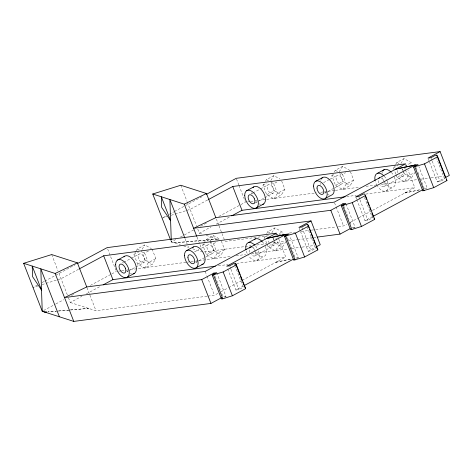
<?xml version="1.0" encoding="UTF-8"?>
<svg xmlns="http://www.w3.org/2000/svg" width="473" height="473" viewBox="0 0 473 473"><rect width="100%" height="100%" fill="white"/><g stroke="black" fill="none" stroke-linecap="round" stroke-linejoin="round"><path stroke-width="0.35" stroke-dasharray="2.37 1.77" d="M152.099 249.04L155.824 258.66L152.33 264.171L144.844 268.191L137.613 264.082L133.883 254.462L135.828 251.405M136.218 250.791L137.383 248.952L144.868 244.931L151.496 248.697M142.142 249.218L144.868 244.931M144.844 268.191L148.345 262.675L155.824 258.66M221.364 241.118L224.557 249.366L221.057 254.876L213.695 258.832L206.465 254.722L202.734 245.103L203.508 243.879M203.898 243.27L206.234 239.592L213.601 235.637L220.229 239.403M210.101 241.147L213.601 235.637M213.695 258.832L217.19 253.321L224.557 249.366M281.713 181.1L284.912 189.348L281.411 194.858L273.926 198.879L266.701 194.77L262.97 185.156L264.91 182.093M265.3 181.478L266.465 179.639L273.95 175.619L279.975 179.042M270.84 180.52L273.95 175.619M273.926 198.879L277.426 193.368L284.912 189.348M266.737 243.406L264.336 237.227L265.111 235.997M266.666 233.55L267.836 231.711L274.961 227.885L282.192 231.989L282.724 233.366M271.851 232.787L274.961 227.885M267.003 244.098L268.067 246.841L275.298 250.95L278.792 245.44L285.272 241.957M275.298 250.95L282.422 247.119L285.532 242.223M350.446 171.805L353.644 180.053L350.144 185.564L342.777 189.519L335.546 185.41L331.821 175.79L332.596 174.567M334.151 172.119L335.322 170.28L342.683 166.325L349.914 170.434M342.683 166.325L339.182 171.835L342.913 181.455L350.144 185.564M342.777 189.519L346.277 184.009L353.644 180.053M395.818 174.094L393.424 167.915L395.363 164.852M395.753 164.237L396.918 162.399L404.048 158.573L411.279 162.677L411.812 164.054M400.938 163.475L404.048 158.573M396.084 174.785L397.154 177.529L404.38 181.638L407.88 176.127L414.36 172.645M404.38 181.638L411.51 177.807L414.62 172.911M37.556 284.994L33.004 287.436L37.911 285.905M42.109 282.547L44.06 281.5M44.71 281.151L55.116 275.564M55.767 275.215L75.278 264.738M163.392 217.426L165.993 216.031M169.245 214.287L173.798 211.839M174.448 211.49L203.059 196.124M78.483 269.326L61.047 278.686L42.121 284.592M207.57 200.014L190.134 209.373L171.202 215.28M133.883 254.462L138.873 251.784M262.97 185.156L266.713 183.146M123.814 262.279L130.785 258.536M131.417 258.193L139.021 254.107M250.997 193.983L252.263 193.303M252.895 192.966L259.866 189.224M260.505 188.881L268.108 184.795M142.805 252.032L144.614 253.061L148.977 250.714M271.289 182.377L273.696 183.749L278.065 181.401M43.546 310.56L55.252 304.275M55.903 303.926L63.707 299.734M71.512 295.542L74.764 293.798M90.367 285.414L111.179 274.239M111.829 273.891L116.382 271.449M170.8 240.586L171.332 241.945L175.885 239.504M180.432 237.056L183.684 235.312M184.334 234.963L194.74 229.375M200.593 226.23L207.097 222.742M218.804 216.451L240.266 204.927M240.917 204.578L245.469 202.137L239.131 185.8M137.613 264.082L145.099 260.061L152.33 264.171M266.701 194.77L274.186 190.755L281.411 194.858M126.805 271.839L128.077 271.159M128.709 270.816L143.916 262.651M254.628 203.207L257.158 201.847M257.797 201.504L264.129 198.104M264.768 197.761L273.004 193.339M68.437 297.742L70.288 302.507L81.912 296.264M86.429 293.839L100.637 286.206M197.785 229.109L199.37 233.195L210.993 226.951M216.161 224.178L230.369 216.551M202.734 245.103L205.802 243.459M331.821 175.79L335.499 173.816M194.509 251.932L198.944 249.549M201.48 248.189L207.818 244.789M323.597 182.619L329.297 179.557M329.935 179.22L336.9 175.477M209.846 241.65L213.465 243.701L217.148 241.727M340.743 173.36L342.547 174.389L345.615 172.74M206.465 254.722L213.831 250.767L221.057 254.876M335.546 185.41L342.913 181.455M195.716 262.444L198.246 261.084M198.879 260.741L205.217 257.336M205.85 256.999L212.82 253.256M324.797 193.132L327.334 191.772M327.966 191.429L334.305 188.023M334.937 187.686L341.908 183.944M264.336 237.227L267.576 235.483M393.424 167.915L397.959 165.479M275.712 235.471L282.192 231.989M404.799 166.159L411.279 162.677M268.067 246.841L275.197 243.016L282.422 247.119M397.154 177.529L404.279 173.703L411.51 177.807M255.154 255.698L274.163 245.487M384.242 186.386L403.25 176.175A4.925 2.808 61.8 0 0 403.439 171.338M256.762 260.446L263.893 256.614M385.85 191.133L392.974 187.302M207.854 296.116L214.435 295.253L218.301 293.177M220.879 291.788L227.974 287.98M228.619 287.637L241.514 280.714M242.158 280.365L285.722 256.975L277.539 235.873M338.402 226.608L343.522 225.94L346.744 224.208M349.967 222.476L358.351 217.976M358.995 217.633L371.884 210.71M372.529 210.361L414.803 187.663L407.945 169.967M227.726 268.93L235.909 290.026L243.01 286.212M300.491 231.498L308.148 251.24L315.16 247.468M356.813 199.618L364.996 220.714L372.097 216.9M429.579 162.186L437.229 181.928L444.886 177.813M224.699 297.227L225.988 296.536L217.012 273.394M235.909 290.026L238.824 289.647L243.335 287.217L235.418 266.802M296.938 258.435L298.226 257.744L289.778 235.968M308.148 251.24L311.057 250.856L315.574 248.431L307.391 227.336M353.142 228.264L355.075 227.223L346.1 204.082M364.996 220.714L367.905 220.335L372.422 217.911L373.741 217.734M437.229 181.928L440.144 181.543L444.661 179.119L436.739 158.703M162.091 218.124L166.999 216.593M404.764 193.055L419.492 189.874M275.676 262.367L291.806 258.885M405.119 192.866L420.113 189.714M276.031 262.172L291.74 258.879M247.657 201.847L249.85 201.563M250.584 201.463L265.927 199.452M266.66 199.358L316.354 192.848M320.735 192.275L327.31 191.411M328.043 191.317L334.618 190.453M335.351 190.359L360.195 187.101M366.043 186.332L376.272 184.996M381.392 184.322L417.198 179.634M420.852 179.155L430.353 177.907M431.08 177.813L443.503 176.181M346.703 196.585L356.228 195.337M365.747 194.09L414.803 187.663M424.399 188.816L427.314 188.431L418.865 166.656M225.065 241.461L269.669 235.619M274.783 234.945L282.097 233.987M289.411 233.029L295.258 232.267M301.112 231.498L308.42 230.54M311.346 230.156L315 229.677M315.733 229.582L335.475 226.993M352.16 227.602L355.075 227.223M204.306 251.902L244.446 246.64M245.174 246.545L251.015 245.777M256.851 245.014L266.34 243.766M272.903 242.909L285.314 241.283M288.228 240.899L296.985 239.752M297.718 239.657L315.964 237.263M118.575 271.159L120.769 270.875M121.496 270.775L125.883 270.201M126.61 270.107L129.537 269.722M130.264 269.628L186.533 262.255M187.267 262.16L190.187 261.776M190.921 261.681L195.302 261.102M196.035 261.007L198.228 260.724M198.956 260.629L231.114 256.413M236.228 255.739L245.729 254.498M251.571 253.729L288.11 248.94M291.764 248.461L301.266 247.219M301.993 247.125L315.148 245.398M218.355 265.802L227.874 264.555M236.66 263.402L285.722 256.975M298.226 257.744L295.312 258.128L289.772 243.837M70.288 302.507L95.978 310.773L207.121 296.21M223.806 296.819L225.988 296.536M171.279 240.485L171.332 241.945L174.111 242.844L217.669 239.084M57.369 311.086L47.933 311.902L55.932 311.222M58.09 311.027L69.708 310.022M70.436 309.963L88.581 308.396M174.111 242.844L217.746 239.107M58.841 310.974L69.75 310.04M70.477 309.975L88.658 308.42M199.37 233.195L202.083 234.064M206.145 235.377L219.076 239.533M171.332 241.945L180.272 244.825M183.69 245.925L188.479 247.468L187.42 244.724M192.588 248.786L202.166 251.873M396.918 162.399L399.33 163.77M335.322 170.28L337.728 171.652M266.465 179.639L268.877 181.011M267.836 231.711L270.243 233.083M206.234 239.592L209.243 241.307M137.383 248.952L139.186 249.981M431.169 158.402L431.961 160.448M432.227 161.127L440.144 181.543M428.254 158.786L429.313 161.506M416.216 167.72L417.009 169.76M418.067 172.479L419.385 175.885M420.438 178.605L424.133 188.136M405.568 163.841L406.36 165.881M404.415 167.194L405.213 169.257M405.479 169.943L407.88 176.127M402.417 168.896L403.481 171.64M403.747 172.332L404.279 173.703M364.506 197.489L372.422 217.911M358.93 197.194L359.722 199.234M359.988 199.913L367.905 220.335M355.755 196.892L356.547 198.938M342.547 174.389L346.277 184.009M343.977 206.506L348.997 219.437M350.05 222.162L351.368 225.562M334.547 202.799L335.865 206.204M336.132 206.884L343.522 225.94M302.081 227.714L311.057 250.856M299.173 228.098L300.225 230.818M273.696 183.749L277.426 193.368M270.988 182.507L274.186 190.755M287.395 237.712L288.713 241.112M276.48 233.154L277.273 235.193M275.865 237.878L278.792 245.44M273.329 238.209L274.393 240.952M274.659 241.644L275.197 243.016M236.494 178.995L238.871 185.12M234.36 264.082L235.152 266.122M216.35 219.005L218.727 225.13M218.993 225.81L224.533 240.101M229.848 266.506L230.641 268.546M230.901 269.226L238.824 289.647M213.465 243.701L217.19 253.321M210.367 241.839L213.831 250.767M180.775 185.25L187.012 201.332M187.273 202.006L196.466 225.71M215.156 276.498L218.325 284.663M219.383 287.389L220.702 290.789M221.76 293.514L223.079 296.914M197.04 237.121L201.267 248.006M205.199 271.431L206.778 275.517M207.044 276.197L214.435 295.253M185.026 238.563L187.154 244.044M144.614 253.061L148.345 262.675M141.368 250.448L145.099 260.061M107.673 248.987L115.855 270.089M87.002 287.637L89.645 294.443M89.905 295.122L95.978 310.773M51.693 254.563L57.931 270.645M58.965 273.323L67.385 295.022M131.47 273.713A9.874 5.635 61.8 0 1 130.306 273.299M127.947 271.709A9.874 5.635 61.8 0 1 126.687 270.432M123.039 263.154A9.874 5.635 61.8 0 1 122.85 261.995M258.424 250.844A9.874 5.635 61.8 0 1 257.105 260.304A9.874 5.635 61.8 0 1 248.461 255.651M247.19 253.41A9.874 5.635 61.8 0 1 246.285 251.045M255.503 245.919A9.874 5.635 61.8 0 1 257.324 248.52M255.751 252.044A4.925 2.808 61.8 0 1 254.846 255.899A4.925 2.808 61.8 0 1 251.11 254.373M249.768 252.221A4.925 2.808 61.8 0 1 249.206 248.845M252.269 247.314A4.925 2.808 61.8 0 1 254.746 249.72M265.312 246.421A9.874 5.635 61.8 0 1 264.395 256.39A9.874 5.635 61.8 0 1 255.591 251.825M255.249 251.287A9.874 5.635 61.8 0 1 253.416 247.213M262.225 241.638A9.874 5.635 61.8 0 1 264.454 244.695M274.76 241.833A4.925 2.808 61.8 0 1 273.855 245.694A4.925 2.808 61.8 0 1 270.118 244.163M269.374 243.152A4.925 2.808 61.8 0 1 268.179 239.675M273.01 238.498A4.925 2.808 61.8 0 1 273.755 239.509M196.679 262.403A9.85 5.623 61.8 0 1 195.834 261.575M387.269 180.94A9.874 5.635 61.8 0 1 386.352 190.903A9.874 5.635 61.8 0 1 377.549 186.338M377.206 185.8A9.874 5.635 61.8 0 1 375.373 181.733M384.182 176.151A9.874 5.635 61.8 0 1 387.003 180.355M260.558 204.401A9.874 5.635 61.8 0 1 258.802 203.68M257.034 202.397A9.874 5.635 61.8 0 1 256.183 201.575M252.127 193.841A9.874 5.635 61.8 0 1 251.932 192.682M394.393 177.109A9.874 5.635 61.8 0 1 393.483 187.077A9.874 5.635 61.8 0 1 384.679 182.513M384.33 181.975A9.874 5.635 61.8 0 1 382.503 177.901M382.001 173.425A9.874 5.635 61.8 0 1 382.249 172.178M391.313 172.326A9.874 5.635 61.8 0 1 393.536 175.382M384.839 182.732A4.925 2.808 61.8 0 1 383.934 186.587A4.925 2.808 61.8 0 1 380.197 185.061M378.849 182.909A4.925 2.808 61.8 0 1 378.294 179.533M381.35 178.002A4.925 2.808 61.8 0 1 383.834 180.408M403.25 176.175A4.925 2.808 61.8 0 1 399.206 174.85M397.858 172.698A4.925 2.808 61.8 0 1 397.261 170.363M402.097 169.186A4.925 2.808 61.8 0 1 402.842 170.197M329.285 195.089A9.85 5.623 61.8 0 1 327.529 194.368M325.767 193.09A9.85 5.623 61.8 0 1 324.508 191.813M320.871 184.547A9.85 5.623 61.8 0 1 320.682 183.394M320.806 180.296A9.85 5.623 61.8 0 1 321.191 179.178M138.069 256.449A4.925 2.808 61.8 0 0 143.224 262.905A4.925 2.808 61.8 0 0 143.112 255.787A4.925 2.808 61.8 0 0 138.069 256.449M206.92 247.184A4.925 2.808 61.8 0 0 212.141 253.534A4.925 2.808 61.8 0 0 211.898 246.344A4.925 2.808 61.8 0 0 206.92 247.184M267.156 187.137A4.925 2.808 61.8 0 0 272.306 193.593A4.925 2.808 61.8 0 0 272.2 186.474A4.925 2.808 61.8 0 0 267.156 187.137M336.007 177.872A4.925 2.808 61.8 0 0 341.228 184.222A4.925 2.808 61.8 0 0 340.98 177.032A4.925 2.808 61.8 0 0 336.007 177.872"/><path stroke-width="0.71" d="M77.229 263.692L107.146 247.627L311.027 220.909L320.262 244.73L316.437 246.782M206.311 194.379L236.228 178.315L440.109 151.596L449.35 175.418L445.525 177.47M79.127 268.977L103.67 255.798L276.48 233.154L205.199 271.431L86.736 286.957L64.523 297.582L201.723 279.602L213.837 273.098L216.752 272.714L212.235 275.138L221.476 298.96L222.795 298.788L232.385 295.779L245.629 288.672L236.388 264.85L235.418 263.23L234.1 263.402L229.582 265.826L226.668 266.204L286.076 234.306L288.985 233.922L284.474 236.352L293.709 260.168L304.624 256.987L317.862 249.88L308.627 226.059L307.651 224.439L306.333 224.61L301.821 227.034L298.906 227.418L311.027 220.909M208.215 199.665L232.751 186.486L405.568 163.841L334.281 202.119L215.824 217.645L193.611 228.276L330.804 210.29L342.925 203.786L345.834 203.402L341.323 205.826L350.558 229.647L351.877 229.476L361.473 226.466L374.711 219.36L365.475 195.538L364.5 193.918L363.181 194.09L358.67 196.514L355.755 196.892L415.164 164.994L418.073 164.616L413.562 167.04L422.797 190.856L433.711 187.675L446.95 180.568L437.714 156.746L436.739 155.126L435.42 155.298L430.903 157.722L427.994 158.106L440.109 151.596M117.552 260.032L124.683 256.2M246.64 190.72L253.765 186.888M103.22 284.823L112.905 279.62L215.422 266.187M231.658 215.854L241.993 210.308L345.243 196.78M127.367 277.148L134.498 273.317M256.455 207.836L263.579 204.005M186.415 250.69L193.422 246.924M315.497 181.378L322.509 177.612M196.206 267.771L203.213 264.005M325.294 198.459L332.3 194.693A9.85 5.623 61.8 0 0 331.443 181.987A9.85 5.623 61.8 0 0 321.457 178.699M248.349 242.637L255.479 238.806M377.436 173.325L384.561 169.494M212.235 275.138L223.15 271.957L236.388 264.85M284.474 236.352L295.389 233.171L308.627 226.059M341.323 205.826L352.237 202.645L365.475 195.538M413.562 167.04L424.47 163.859L437.714 156.746M244.305 285.521L293.378 259.169M372.742 216.551L422.46 189.856M86.736 286.957L77.383 262.834L51.693 254.563L23.65 263.319L42.245 311.258L73.764 321.404L210.958 303.418L221.802 297.6M317.418 237.074L340.046 234.105L350.251 228.63M170.54 239.906L152.738 194.007L184.257 204.153L206.47 193.522L215.824 217.645M23.65 263.319L55.17 273.465L77.383 262.834M152.738 194.007L180.775 185.25L206.47 193.522M395.523 169.233L415.164 164.994L415.69 166.354M266.441 238.546L286.076 234.306L266.796 238.357M395.877 169.044L415.164 164.994M45.03 312.156L46.478 312.026L45.03 312.156L42.245 311.258L40.802 268.835L59.397 316.78M446.299 179.486L446.95 180.568M374.066 218.278L374.711 219.36M317.217 248.798L317.862 249.88M245.629 288.672L242.809 282.286M436.739 155.126L445.188 176.902M424.47 163.859L433.711 187.675M414.874 166.863L424.115 190.684M365.292 195.958L366.61 199.358M367.669 202.083L368.987 205.483M369.78 207.529L370.838 210.249M371.89 212.974L373.215 216.374M352.237 202.645L361.473 226.466M342.925 203.786L343.451 205.146M342.641 205.654L351.877 229.476M330.804 210.29L340.046 234.105M307.651 224.439L308.975 227.838M309.502 229.204L310.82 232.604M311.346 233.964L313.197 238.729M313.723 240.089L315.574 244.854M316.1 246.214L316.892 248.26M295.389 233.171L304.624 256.987M285.793 236.175L295.028 259.996M282.99 234.052L283.522 235.424M232.751 186.486L241.993 210.308M235.418 263.23L239.906 274.795M240.432 276.161L242.277 280.921M223.15 271.957L232.385 295.779M213.837 273.098L214.37 274.458M213.554 274.967L222.795 298.788M184.257 204.153L196.78 236.441M201.723 279.602L210.958 303.418M184.76 237.878L169.884 199.523L171.256 239.752M103.67 255.798L112.905 279.62M55.17 273.465L73.764 321.404M123.932 256.869A9.874 5.635 61.8 0 1 134.527 262.048A9.874 5.635 61.8 0 1 133.102 273.826M245.99 249.862A9.874 5.635 61.8 0 1 247.846 242.862A9.874 5.635 61.8 0 1 254.681 245.038M249.478 247.994A4.925 2.808 61.8 0 1 251.4 247.03M254.232 239.592A9.874 5.635 61.8 0 1 262.225 241.638M192.677 247.592A9.85 5.623 61.8 0 1 203.248 252.765A9.85 5.623 61.8 0 1 201.829 264.513M375.077 180.55A9.874 5.635 61.8 0 1 376.928 173.55A9.874 5.635 61.8 0 1 383.763 175.725M382.692 171.12A9.874 5.635 61.8 0 1 390.893 171.9M378.566 178.682A4.925 2.808 61.8 0 1 379.695 177.742M253.02 187.556A9.874 5.635 61.8 0 1 263.609 192.736A9.874 5.635 61.8 0 1 262.19 204.513M170.611 220.737L161.671 207.369L161.311 196.768L170.611 220.737M41.523 290.05L32.584 276.681L32.223 266.074L41.523 290.05M254.462 198.891L253.906 197.738A4.925 2.808 61.8 0 0 248.437 195.792A4.925 2.808 61.8 0 0 251.311 203.201A4.925 2.808 61.8 0 0 254.811 200.079L254.462 198.891M125.38 268.203L124.819 267.05A4.925 2.808 61.8 0 0 119.35 265.099A4.925 2.808 61.8 0 0 122.223 272.513A4.925 2.808 61.8 0 0 125.729 269.391L125.38 268.203M115.643 264.72A9.874 5.635 61.8 0 0 125.978 277.651A9.874 5.635 61.8 0 0 125.759 263.39A9.874 5.635 61.8 0 0 115.643 264.72M187.911 257.395A4.925 2.808 61.8 0 0 193.132 263.745A4.925 2.808 61.8 0 0 192.889 256.555A4.925 2.808 61.8 0 0 187.911 257.395M184.511 255.367A9.85 5.623 61.8 0 0 194.817 268.274A9.85 5.623 61.8 0 0 194.604 254.048A9.85 5.623 61.8 0 0 184.511 255.367M244.73 195.408A9.874 5.635 61.8 0 0 255.059 208.339A9.874 5.635 61.8 0 0 254.841 194.078A9.874 5.635 61.8 0 0 244.73 195.408M316.999 188.083A4.925 2.808 61.8 0 0 322.214 194.433A4.925 2.808 61.8 0 0 321.971 187.243A4.925 2.808 61.8 0 0 316.999 188.083M313.599 186.055A9.85 5.623 61.8 0 0 323.904 198.962A9.85 5.623 61.8 0 0 323.686 184.736A9.85 5.623 61.8 0 0 313.599 186.055"/></g></svg>
